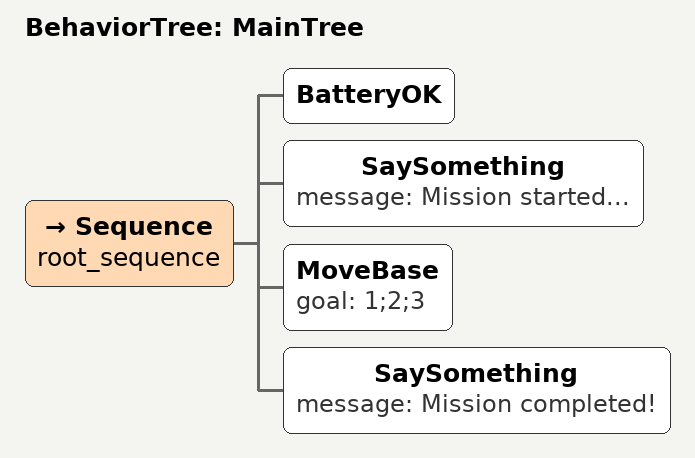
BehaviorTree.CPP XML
<root main_tree_to_execute="MainTree">

  <BehaviorTree ID="MainTree">
    <Sequence name="root_sequence">
      <BatteryOK />
      <SaySomething message="Mission started..." />
      <MoveBase goal="1;2;3" />
      <SaySomething message="Mission completed!" />
    </Sequence>
  </BehaviorTree>

</root>
